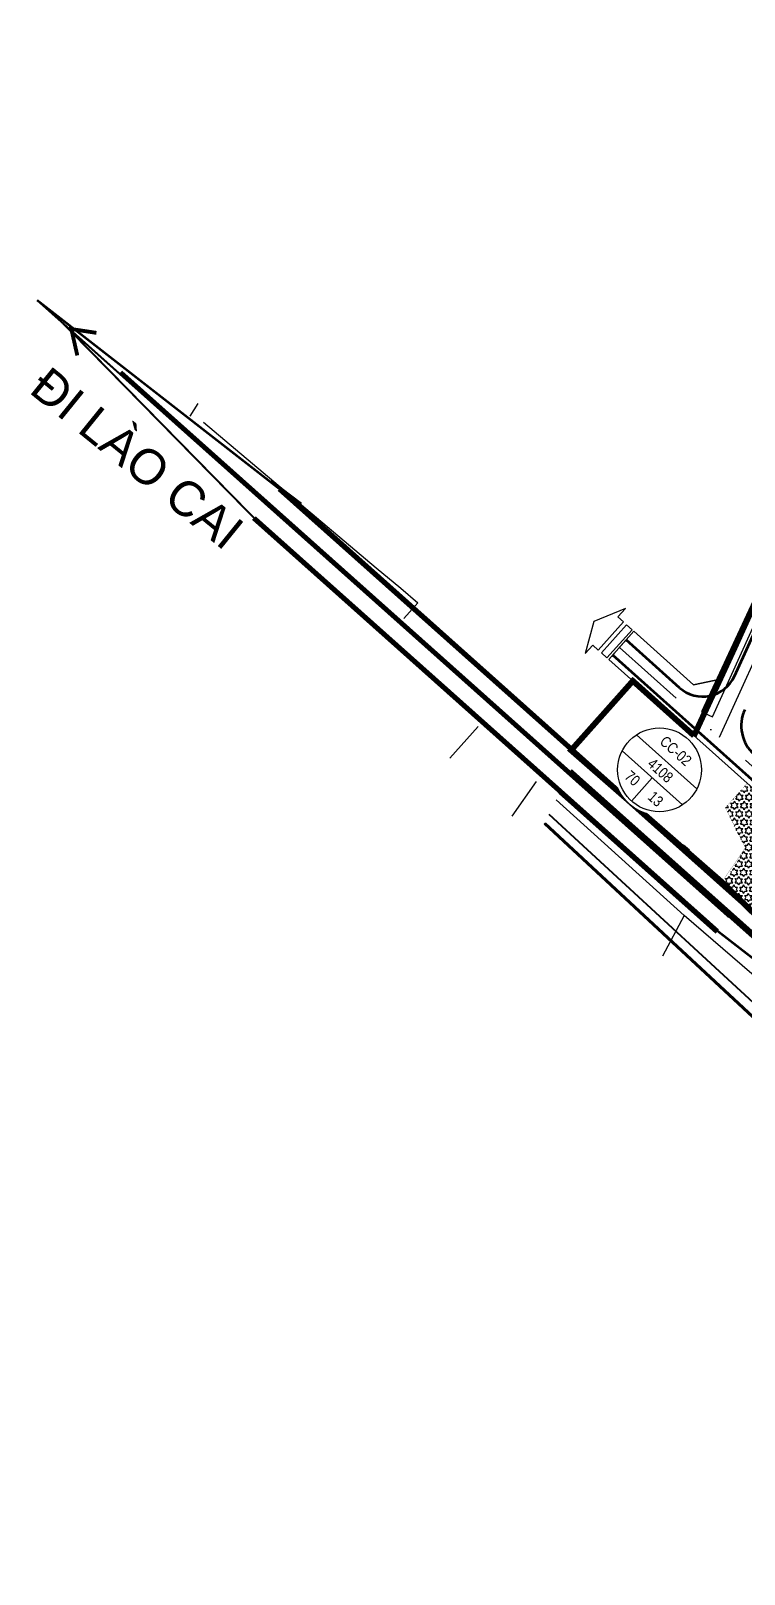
# Model space of a CAD drawing. Extents: x 577299 to 581055, y 2342699 to 2346415.
# Drawn here: x 577299 to 577668, y 2345019 to 2345818 of the extents above; entities that cross this region are included whole.
import ezdxf
from ezdxf.enums import TextEntityAlignment as Align

# ---------------------------------------------------------------- set-up
doc = ezdxf.new("R2010")
doc.units = 0
doc.header["$LTSCALE"] = 10
doc.header["$MEASUREMENT"] = 0
doc.set_wipeout_variables(frame=1)
for name, pattern in [('ACAD_ISO10W100', [18, 12, -3, 0, -3]), ('CENTER', [2, 1.25, -0.25, 0.25, -0.25]), ('DUONGDUT', [0.1875, 0.125, -0.0625])]:
    doc.linetypes.add(name, pattern=pattern)
for name, color, linetype in [('cayxanh', 74, 'Continuous'), ('dientich', 11, 'Continuous'), ('HTTruongHoc', 40, 'Continuous'), ('KYHIEU', 2, 'Continuous'), ('Lopduong', 7, 'Continuous'), ('THUA', 60, 'Continuous'), ('Tim dg', 6, 'CENTER'), ('Vhe', 5, 'Continuous')]:
    doc.layers.add(name, color=color, linetype=linetype)
for name, color, linetype, lineweight in [('dqh', 7, 'Continuous', 60), ('DuongQH', 7, 'Continuous', 60), ('he', 4, 'Continuous', 40), ('r-g-t-ke', 7, 'Continuous', 20), ('whe', 142, 'Continuous', 35), ('wlong-duong', 40, 'Continuous', 53)]:
    doc.layers.add(name, color=color, linetype=linetype, lineweight=lineweight)
doc.styles.add('BIGFONT', font='VHARIAL.TTF', dxfattribs={"height": 10})
doc.styles.add('CHUHOA', font='VHARIALN.TTF')

# ---------------------------------------------------------------- blocks, each defined once
blk = doc.blocks.new('1898')
at = {"layer": 'Vhe', "color": 5}
for p, q in [((12423.54196934628, -118.4557452017194, -0.9760984428329067), (12404.06507459246, -128.3742790229663, -0.9760984428329067)), ((12423.54196934628, -118.4557452017184, -0.9760984428329067), (12404.06507459246, -128.3742790229654, -0.9760984428329067)), ((12423.02252679349, -127.1041825505187, -0.9760984428329067), (12408.51852498121, -146.2629725049984, -0.9760984428329067)), ((12423.54196934628, -118.4557452017184, -0.9760984428329067), (12419.1907688026, -124.2033821880637, -0.9760984428329067)), ((12404.06507459246, -128.3742790229663, -0.9760984428329067), (12400.33556644663, -149.1098091288842, -0.9760984428329067)), ((12424.57511449911, -128.2734364923228, 5.235), (12410.07111268683, -147.4322264467998, 5.235)), ((12428.40687249, -131.1742368547796, 5.235), (12413.90287067773, -150.3330268092566, 5.235)), ((12424.57511449911, -128.2734364923228, 5.235), (12428.40687249, -131.1742368547796, 5.235)), ((12404.68676699032, -143.3621721425425, -0.9760984428329067), (12400.33556644663, -149.1098091288842, -0.9760984428329067)), ((12408.51852498121, -146.2629725049984, -0.9760984428329067), (12404.68676699032, -143.3621721425425, -0.9760984428329067)), ((12413.90287067773, -150.3330268092575, 5.235), (12410.07111268683, -147.4322264467998, 5.235))]:
    blk.add_line(p, q, dxfattribs=at)
at = {"layer": 'Vhe'}
blk.add_line((12429.67756111581, -132.0717324268215, 5.235), (12415.16553987168, -151.2411154998372, 5.235), dxfattribs=at)
at = {"layer": 'Vhe', "color": 5, "elevation": -0.976098442832907}
blk.add_lwpolyline([(12419.1907688026, -124.2033821880637), (12423.02252679349, -127.1041825505187)], dxfattribs=at)

msp = doc.modelspace()

# ---------------------------------------------------------------- hatches: boundary and pattern name
at = {"layer": 'cayxanh'}
h = msp.add_hatch(dxfattribs=at)
h.set_pattern_fill('STARS', color=256, scale=9.999999999999998, angle=-0.4177585534135331, style=0)
h.set_pattern_definition([(359.5822414465865, (-17089.49387132749, 4285.578996322351), (0.01578590593719631, 2.165005960155136), [1.25, -1.25]), (59.58224144658642, (-17089.49387132749, 4285.578996322351), (-1.867057207870469, 1.096173975640932), [1.25, -1.25]), (119.5822414465864, (-17088.86099498766, 4286.656942308764), (-1.882843113807666, -1.068831984514204), [1.249999999999999, -1.249999999999999])])
h.paths.add_polyline_path([(577658.1243068739, 2345415.870756166), (577668.3938521715, 2345395.133620271), (577662.3454105614, 2345384.201749323), (577656.2890293291, 2345377.402969098), (577701.7616059524, 2345332.917546984), (577747.453006794, 2345358.603720785), (577669.7806143763, 2345428.155729245), (577668.9731085445, 2345427.986184596)])
at = {"layer": 'HTTruongHoc'}
h = msp.add_hatch(dxfattribs=at)
h.set_pattern_fill('AR-B816', color=1, scale=0.4999999999999999, angle=-0.4177585534135331, style=0)
h.set_pattern_definition([(318.2146699746629, (581381.0807274815, 2344376.620268733), (2.665366308826953, 2.982586535168793), []), (48.21466997462534, (581381.0807274815, 2344376.620268733), (-0.3172202263418398, 5.647952843995744), [3.999999999999999, -3.999999999999999])])
h.paths.add_polyline_path([(577615.4099893935, 2345420.529813795), (577622.8625826882, 2345413.869844083), (577628.5782188391, 2345420.26571576), (577621.1256255442, 2345426.925685473)])

# ---------------------------------------------------------------- linework, layer by layer
at = {"layer": 'DuongQH', "color": 5, "extrusion": (-8.808610510276466e-05, -0.0001148996954278032, 0.999999989519449)}
msp.add_line((577422.7350854308, 2345584.997635672), (577438.4692514325, 2345573.098048363), dxfattribs=at)
at = {"layer": 'DuongQH', "extrusion": (-4.704241135184451e-05, -0.0001532615912203006, 0.999999987148948)}
msp.add_line((577564.555078777, 2345407.762175574), (577884.2669982754, 2345110.601967673), dxfattribs=at)
at = {"layer": 'DuongQH', "extrusion": (-8.808610510276466e-05, -0.0001148996954278032, 0.999999989519449)}
msp.add_line((577636.1431925818, 2345396.283665886), (577639.2200490383, 2345393.727699668), dxfattribs=at)
at = {"layer": 'DuongQH', "linetype": 'DUONGDUT', "ltscale": 30, "extrusion": (-8.808610510276466e-05, -0.0001148996954278032, 0.999999989519449)}
for points, const_width, elevation in [([(577301.8257259971, 2345678.527944282), (577427.5068452588, 2345580.678628267)], 1.2, 1.012935231940958), ([(577301.8257259999, 2345678.527944281), (577659.8955312052, 2345359.315090976)], 0.9999999999999998, 1.012935231940787), ([(577315.1374733058, 2345666.660758667), (577414.1827208346, 2345565.763262871)], 0.9999999999999998, 1.012935231940901), ([(577414.6123129562, 2345566.214973381), (577654.0445727773, 2345352.765378583)], 1.2, 1.012935231941242), ([(577578.2058443887, 2345435.409695482), (577830.4145406232, 2345210.570135174)], 1.2, 1.012935231941128)]:
    msp.add_lwpolyline(points, dxfattribs=dict(at, const_width=const_width, elevation=elevation))
at = {"layer": 'DuongQH', "color": 33, "extrusion": (-8.808610510276466e-05, -0.0001148996954278032, 0.999999989519449)}
for points, elevation in [([(577345.2986044255, 2345641.366994871), (577660.6883807844, 2345360.202627058)], 1.012935231941185), ([(577427.0158382714, 2345580.404283093), (577666.5995155257, 2345366.819702353)], 1.012935231940787), ([(577427.7531478179, 2345581.17747404), (577667.310880469, 2345367.616022452)], 1.012935231940901), ([(577413.7369762677, 2345565.396870382), (577653.2496829727, 2345351.875558622)], 1.012935231941128)]:
    msp.add_lwpolyline(points, dxfattribs=dict(at, elevation=elevation))
at = {"layer": 'DuongQH', "linetype": 'DUONGDUT', "ltscale": 100, "extrusion": (-8.808610510276466e-05, -0.0001148996954278032, 0.999999989519449), "const_width": 1.2}
for points, elevation in [([(577427.506845259, 2345580.678628267), (577666.9536188702, 2345367.216094686)], 1.012935231940901), ([(577414.1827208346, 2345565.763262871), (577653.6294944459, 2345352.300729291)], 1.012935231941242)]:
    msp.add_lwpolyline(points, dxfattribs=dict(at, elevation=elevation))
at = {"layer": 'DuongQH', "linetype": 'DUONGDUT', "ltscale": 100, "extrusion": (-4.704241135184452e-05, -0.0001532615912203006, 0.999999987148948), "const_width": 1.200000002118705}
for points, elevation in [([(577581.8177981687, 2345442.715073721), (577667.1534571967, 2345366.639203942)], 0.1471163442603824), ([(577577.5037643311, 2345433.972239695), (578218.1605396494, 2344864.512417377)], 0.147116344260553), ([(577572.6358810908, 2345424.106972789), (577653.829269472, 2345351.723895048)], 0.1471163442606098)]:
    msp.add_lwpolyline(points, dxfattribs=dict(at, elevation=elevation))
at = {"layer": 'DuongQH', "color": 33, "extrusion": (-4.704241135184452e-05, -0.0001532615912203006, 0.999999987148948)}
for points, elevation in [([(577581.5732702188, 2345442.220996048), (577666.7993521722, 2345366.242813112)], 0.1471163442607804), ([(577582.0634858385, 2345443.214468506), (577667.5107204946, 2345367.039130192)], 0.1471163442602688), ([(577577.2277623799, 2345433.414376716), (578217.743707847, 2344864.063951892)], 0.1471163442603256), ([(577577.7835751207, 2345434.540788496), (578218.5976632354, 2344864.9827146)], 0.1471163442603824), ([(577572.3736371603, 2345423.576991858), (577653.4494561965, 2345351.29872599)], 0.1471163442606098), ([(577572.9214114102, 2345424.687112811), (577654.244349776, 2345352.18854258)], 0.147116344260553)]:
    msp.add_lwpolyline(points, dxfattribs=dict(at, elevation=elevation))
at = {"layer": 'DuongQH', "linetype": 'DUONGDUT', "ltscale": 100, "extrusion": (-4.704241135186169e-05, -0.0001532615912202854, 0.9999999871489481), "const_width": 1.200000002118705, "elevation": 0.1471163442611214}
msp.add_lwpolyline([(577772.9451347933, 2345260.123329383), (577667.3177705725, 2345367.109052405)], dxfattribs=at)
at = {"layer": 'DuongQH', "linetype": 'DUONGDUT', "ltscale": 30, "extrusion": (-4.704241135186169e-05, -0.0001532615912202854, 0.9999999871489481), "const_width": 1.2, "elevation": 0.1471163442611783}
msp.add_lwpolyline([(577772.9451347942, 2345260.123329383), (577654.0669919326, 2345352.128488887)], dxfattribs=at)
at = {"layer": 'he', "extrusion": (-8.808610510276466e-05, -0.0001148996954278032, 0.999999989519449)}
msp.add_line((578192.3542414608, 2344835.400060548), (577566.8581264182, 2345412.429538905), dxfattribs=at)
at = {"layer": 'he', "extrusion": (-4.704241135184454e-05, -0.0001532615912203006, 0.9999999871489481), "elevation": 0.1471163442606098}
msp.add_lwpolyline([(577878.1889843482, 2345104.031987825), (577884.2667790545, 2345110.571030933), (577564.554859184, 2345407.731239504)], dxfattribs=at)
at = {"layer": 'Lopduong', "extrusion": (0.7623688189382933, -0.3872317320065669, 0.5185030083209029)}
msp.add_line((577645.706043609, 2345465.455932231), (577651.4260069695, 2345462.845171358), dxfattribs=at)
at = {"layer": 'Lopduong'}
for points in [[(577759.953878796, 2345744.806754706), (577766.4925162257, 2345745.556100127), (577769.5985851495, 2345743.908409367), (577770.9076615949, 2345740.89678458), (577770.9093272034, 2345737.010669139), (577766.9498366511, 2345725.574234573), (577645.706043609, 2345465.455932231)], [(577651.4260069693, 2345462.845171358), (577769.7757442407, 2345724.04258961), (577773.6943398318, 2345732.47624253)]]:
    msp.add_lwpolyline(points, dxfattribs=at)
at = {"layer": 'Lopduong', "extrusion": (-8.808610510276466e-05, -0.0001148996954278032, 0.999999989519449)}
for points, elevation in [([(577385.0894787214, 2345625.058849017), (577380.9531641864, 2345618.466070254)], 1.012935231940673), ([(577387.9880493825, 2345615.407100101), (577477.324976415, 2345540.102246678), (577490.0435110434, 2345529.496156435), (577490.0435110434, 2345529.496156435), (577490.0435110434, 2345529.496156435)], 1.012935231941128), ([(577490.0435110434, 2345529.496156435), (577498.9754262429, 2345521.909344377), (577491.6189368904, 2345513.790964199)], 1.012935231941128)]:
    msp.add_lwpolyline(points, dxfattribs=dict(at, elevation=elevation))
at = {"layer": 'r-g-t-ke', "linetype": 'DUONGDUT', "ltscale": 30, "const_width": 2.999999999999999}
for points in [[(580001.0169058503, 2344300.694700704), (579669.83228973, 2344596.089118017), (579647.1131021655, 2344618.972984772), (579119.2098575935, 2345236.078595793), (579042.8935539951, 2345321.469701244), (578991.4687734293, 2345379.009422812), (578900.9748679677, 2345480.263994372), (578900.9748679677, 2345480.263994372), (578900.9748679677, 2345480.263994372), (578900.9748679677, 2345480.263994372), (578900.9748679677, 2345480.263994372), (578900.9748679674, 2345480.263994371), (578862.137930877, 2345517.788374347), (578441.7438208954, 2345871.968095297), (578277.4953215199, 2346019.609394501), (578162.3669369859, 2346114.40580833), (578072.582453453, 2346188.334119678), (578049.9283395938, 2346206.987458391), (578030.9966310996, 2346222.575778163), (578002.7274680533, 2346246.390910191), (577662.1292950544, 2345496.999062592), (577641.8619476918, 2345453.155594463)], [(577656.2890293291, 2345377.402969098), (577771.5827611254, 2345264.612124441), (577928.4779979938, 2345125.947839625), (578215.3751568743, 2344872.54698636), (578478.2669321396, 2344637.608329718), (578616.0283348272, 2344514.396750568), (578830.9459029378, 2344323.084307601), (579131.0807545718, 2344057.439936617), (579575.2995424466, 2343662.931989121), (579846.132296074, 2343421.451043373)]]:
    msp.add_lwpolyline(points, dxfattribs=at)
at = {"layer": 'r-g-t-ke', "linetype": 'DUONGDUT', "ltscale": 30, "const_width": 2.999999999999999, "elevation": 1.304594212117912e-10}
msp.add_lwpolyline([(577641.8619476918, 2345453.155594463), (577610.2058495195, 2345481.50215544), (577578.1961815045, 2345445.590861852), (577656.2890293291, 2345377.402969098)], dxfattribs=at)
at = {"layer": 'THUA', "extrusion": (-8.808610510276466e-05, -0.0001148996954278032, 0.999999989519449)}
for points, elevation in [([(577530.1602647058, 2345457.890541117), (577515.4927427096, 2345441.490979433)], 1.012935231941128), ([(577560.2065131943, 2345429.394708793), (577547.6092270465, 2345411.610022021)], 1.012935231940844), ([(577800.7318474996, 2345217.982890903), (577787.9612660574, 2345229.720698906), (577731.7319521215, 2345279.763563523), (577691.7685796751, 2345312.626873655), (577636.7574760274, 2345360.085277845), (577570.596163612, 2345419.987893629)], 1.012935231940787), ([(577636.7574760274, 2345360.085277845), (577625.5219824066, 2345339.120527198)], 1.01293523194073)]:
    msp.add_lwpolyline(points, dxfattribs=dict(at, elevation=elevation))
at = {"layer": 'Tim dg', "linetype": 'ACAD_ISO10W100', "ltscale": 0.8}
for p, q in [((577655.0497408335, 2345452.420722635), (578064.092004735, 2346352.404815889)), ((577954.6538432515, 2345184.139208226), (577603.2542574385, 2345498.801164733))]:
    msp.add_line(p, q, dxfattribs=at)
at = {"layer": 'Tim dg'}
msp.add_line((577610.7590343878, 2345507.182144566), (577597.7507543424, 2345492.655112857), dxfattribs=at)
at = {"layer": 'Tim dg', "extrusion": (-8.808610510276466e-05, -0.0001148996954278032, 0.999999989519449), "const_width": 2, "elevation": 3.013322471563185}
msp.add_lwpolyline([(577332.5417145938, 2345661.61780708), (577319.5474820527, 2345663.582706457), (577322.6462740093, 2345649.925847488)], dxfattribs=at)
at = {"layer": 'Tim dg', "linetype": 'Continuous', "const_width": 0.09999999999999998}
msp.add_lwpolyline([(579788.0654767875, 2343537.759699479), (579526.6864461054, 2343771.986921538), (579184.6577477257, 2344074.157000043), (578776.825368701, 2344437.957189567), (578287.7858437826, 2344878.927146583), (577952.0216799378, 2345175.422005345), (577669.422746757, 2345428.488319279), (577669.422746757, 2345428.488319279), (577658.1243068743, 2345415.870756167), (577668.3938521715, 2345395.133620271), (577656.2890293291, 2345377.402969098), (577656.2890293291, 2345377.402969098), (577771.5827611254, 2345264.612124441), (578215.3751568743, 2344872.54698636), (578478.2669321396, 2344637.608329718), (578616.0283348272, 2344514.396750568), (578830.9459029378, 2344323.084307601), (579131.0807545718, 2344057.439936617), (579846.132296074, 2343421.451043373)], dxfattribs=at)
at = {"layer": 'whe'}
for p, q in [((577655.5246365338, 2345482.467342685), (577762.6990092217, 2345718.274835298)), ((577641.6197060226, 2345479.547850993), (577610.7590343878, 2345507.182144566)), ((577952.0216799378, 2345175.422005345), (577597.7507543426, 2345492.655112857)), ((577641.6197060226, 2345479.547850993), (577655.5246365338, 2345482.467342685))]:
    msp.add_line(p, q, dxfattribs=at)
at = {"layer": 'wlong-duong'}
for p, q in [((577662.7811851895, 2345483.932494233), (577768.2542096036, 2345715.996641674)), ((577634.3866614178, 2345477.970754537), (577606.7564866808, 2345502.712288654)), ((577954.0146548357, 2345177.664364664), (577599.7520281945, 2345494.890040811))]:
    msp.add_line(p, q, dxfattribs=at)
for centre, radius, start, end in [((577646.3943045358, 2345491.380322268), 18, 228.1570362658103, 335.5582303868845), ((577686.2968146896, 2345458.334133881), 20, 155.5582303868845, 228.1570362846475)]:
    msp.add_arc(centre, radius, start, end, dxfattribs=at)

# ---------------------------------------------------------------- block references
at = {"layer": 'Vhe', "color": 3, "linetype": 'Continuous', "extrusion": (0.08517175207589278, -0.07626733561839316, 0.9934430361958325), "xscale": 0.8110481658811641, "yscale": 0.8110481658673484, "zscale": 0.8110481660154681, "rotation": 307.127238189408}
msp.add_blockref('1898', (2126666.2283508, 1135025.548231368, -129693.7089282753), dxfattribs=at)

# ---------------------------------------------------------------- texts
at = {"layer": 'Tim dg', "color": 160, "linetype": 'Continuous', "ltscale": 0.3, "extrusion": (8.930791659053018e-05, -0.0001139526127644485, 0.999999989519449), "style": 'BIGFONT'}
msp.add_text('®i lµo cai', height=18, rotation=320.9412515061398, dxfattribs=at).set_placement((577355.0260574573, 2345598.435016618, -240.9460270018454), align=Align.MIDDLE)

# ---------------------------------------------------------------- next in the draw order: wipeouts: each hides what was drawn before it
msp.add_wipeout([(577626.07460873, 2345458.7268399326), (577629.0392114874, 2345458.26960583), (577631.3838807853, 2345457.6216489864), (577633.1257779945, 2345456.96242428), (577635.538560765, 2345455.768398821), (577637.1082416871, 2345454.790836944), (577639.5426239001, 2345452.889831454), (577639.542713962, 2345452.8897509696), (577641.4950856684, 2345450.9242030866), (577642.8134872074, 2345449.285266552), (577644.08028493, 2345447.3639334743), (577645.5052125355, 2345444.526153735), (577646.327155665, 2345442.2391399858), (577646.9610021637, 2345439.5829799315), (577647.2868575911, 2345436.74512053), (577647.2885373675, 2345434.307301786), (577647.0161339942, 2345431.761277324), (577646.5869189891, 2345429.712077001), (577645.4131121121, 2345426.2776971785), (577644.1614014205, 2345423.7948307586), (577642.6107302514, 2345421.462518275), (577641.3910953966, 2345419.978985388), (577638.7664003663, 2345417.4668536177), (577636.4163065846, 2345415.7772175255), (577633.7143046513, 2345414.3176110135), (577631.1653879845, 2345413.327041747), (577626.9771598557, 2345412.391461561), (577623.76883029, 2345412.2032754105), (577620.5061896631, 2345412.467092114), (577616.4321621223, 2345413.468736332), (577613.9113686845, 2345414.5040082047), (577611.6052565866, 2345415.7780411374), (577608.4802493308, 2345418.130513891), (577605.9275684233, 2345420.8049345235), (577604.4681480005, 2345422.808590568), (577603.2302666768, 2345424.9549230877), (577602.3880852038, 2345426.809540996), (577601.7035454572, 2345428.755299624), (577601.0618710673, 2345431.437365414), (577601.0618710673, 2345431.437365414), (577600.7303233166, 2345436.6327061565), (577601.0399624837, 2345439.457538132), (577601.8452574158, 2345442.7164766863), (577602.9550593005, 2345445.5051360135), (577605.1723803076, 2345449.2346134707), (577606.7180598393, 2345450.964254763), (577609.2242083921, 2345453.527059177), (577611.3448897348, 2345455.0761867776), (577615.3283094998, 2345457.1405591993), (577619.441766923, 2345458.365991116), (577622.0766808246, 2345458.737893996)]).dxf.layer = 'KYHIEU'

# ---------------------------------------------------------------- next in the draw order: linework, layer by layer
at = {"layer": 'KYHIEU'}
for p, q in [((577643.3857434087, 2345425.743931376), (577612.137116581, 2345453.669020555)), ((577635.8857661085, 2345417.351330973), (577604.6371349096, 2345445.276424058)), ((577620.2614505088, 2345431.313877515), (577609.5540820258, 2345419.332158856))]:
    msp.add_line(p, q, dxfattribs=at)
msp.add_circle((577624.0114366154, 2345435.510172672), 21.69661800232679, dxfattribs=at)

# ---------------------------------------------------------------- next in the draw order: texts
at = {"layer": 'dientich', "style": 'CHUHOA'}
for s, p in [('70', (577605.5044639187, 2345431.427147423, 20265.31507817345)), ('13', (577617.4922083691, 2345420.714394039, 20265.31507817345))]:
    msp.add_text(s, height=5.599999999999999, rotation=318.2146056214492, dxfattribs=at).set_placement(p)
msp.add_text('4108', height=5.599999999999999, rotation=318.2146056214492, dxfattribs=at).set_placement((577624.4920548336, 2345435.200894196, 20265.31507817345), align=Align.MIDDLE_CENTER)
at = {"layer": 'dqh', "color": 7, "lineweight": 25, "extrusion": (-8.815560906920888e-05, -0.0001148463778758999, 0.999999989519449), "insert": (577632.4088132461, 2345445.296185812, 20277.35157289863), "char_height": 5.599999999999999, "width": 1010.44343136, "attachment_point": 5, "text_direction": (0.745646972855044, -0.666341197702499, -1.079391005609878e-05), "style": 'CHUHOA'}
msp.add_mtext('cc-02', dxfattribs=at)

doc.saveas('drawing.dxf')
